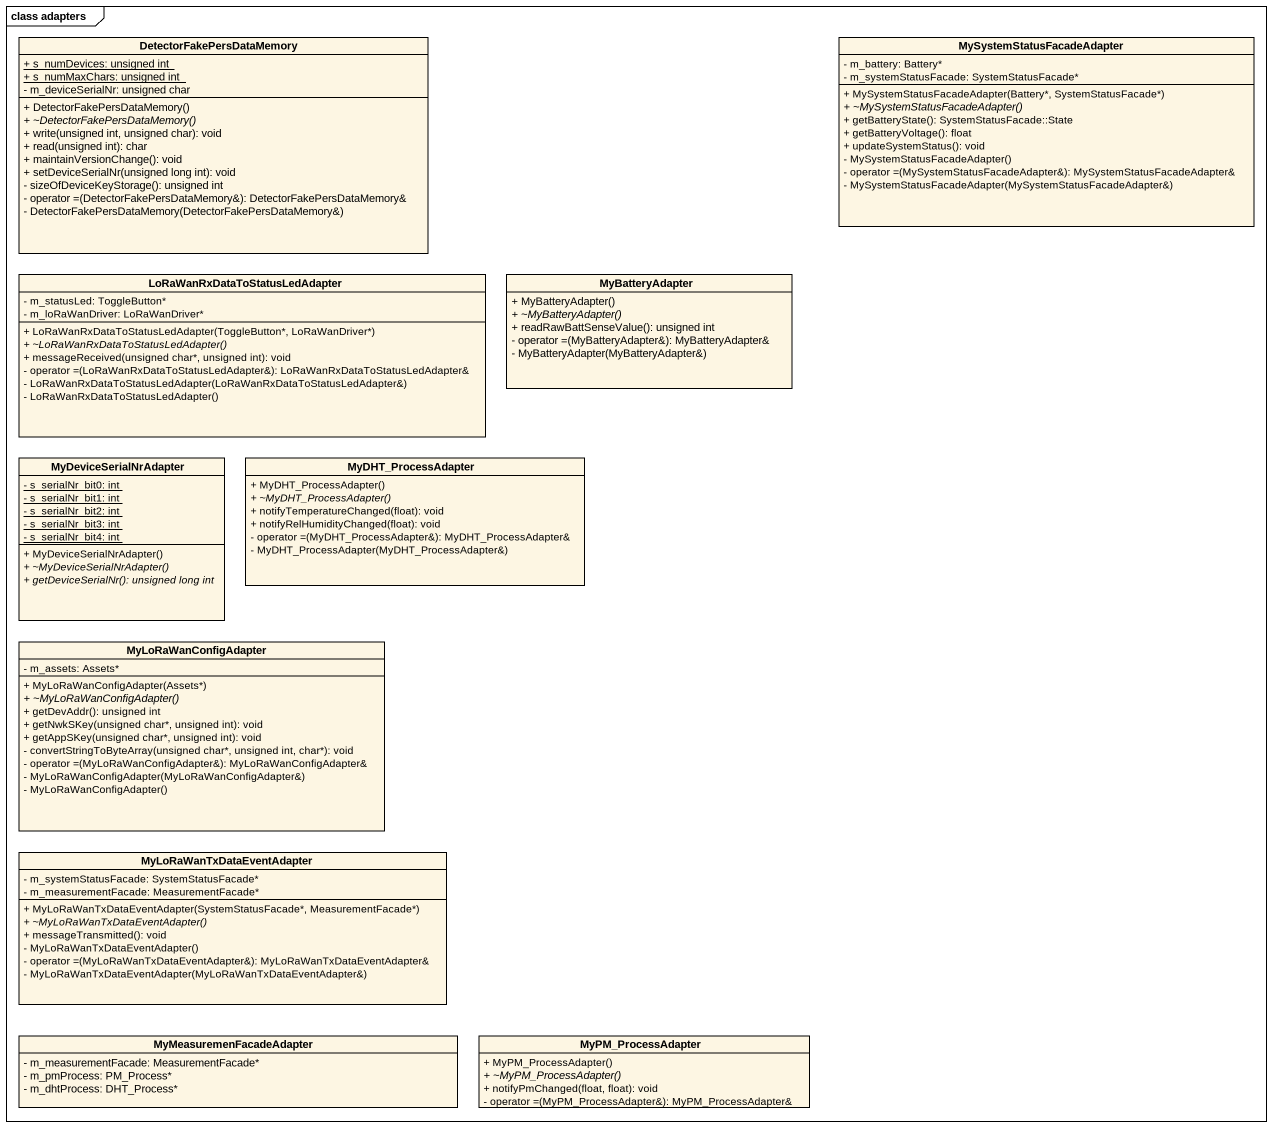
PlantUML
@startuml
mainframe class adapters
hide circle
hide empty members
skinparam classAttributeIconSize 0
class DetectorFakePersDataMemory {
  {static} + s_numDevices: unsigned int
  {static} + s_numMaxChars: unsigned int
  - m_deviceSerialNr: unsigned char
  + DetectorFakePersDataMemory()
  {abstract} + ~DetectorFakePersDataMemory()
  + write(unsigned int, unsigned char): void
  + read(unsigned int): char
  + maintainVersionChange(): void
  + setDeviceSerialNr(unsigned long int): void
  - sizeOfDeviceKeyStorage(): unsigned int
  - operator =(DetectorFakePersDataMemory&): DetectorFakePersDataMemory&
  - DetectorFakePersDataMemory(DetectorFakePersDataMemory&)
}
class MySystemStatusFacadeAdapter {
  - m_battery: Battery*
  - m_systemStatusFacade: SystemStatusFacade*
  + MySystemStatusFacadeAdapter(Battery*, SystemStatusFacade*)
  {abstract} + ~MySystemStatusFacadeAdapter()
  + getBatteryState(): SystemStatusFacade::State
  + getBatteryVoltage(): float
  + updateSystemStatus(): void
  - MySystemStatusFacadeAdapter()
  - operator =(MySystemStatusFacadeAdapter&): MySystemStatusFacadeAdapter&
  - MySystemStatusFacadeAdapter(MySystemStatusFacadeAdapter&)
}
class "LoRaWanRxDataToStatusLedAdapter" as LoRaWanRxDataToStatusLedAdap {
  - m_statusLed: ToggleButton*
  - m_loRaWanDriver: LoRaWanDriver*
  + LoRaWanRxDataToStatusLedAdapter(ToggleButton*, LoRaWanDriver*)
  {abstract} + ~LoRaWanRxDataToStatusLedAdapter()
  + messageReceived(unsigned char*, unsigned int): void
  - operator =(LoRaWanRxDataToStatusLedAdapter&): LoRaWanRxDataToStatusLedAdapter&
  - LoRaWanRxDataToStatusLedAdapter(LoRaWanRxDataToStatusLedAdapter&)
  - LoRaWanRxDataToStatusLedAdapter()
}
class MyBatteryAdapter {
  + MyBatteryAdapter()
  {abstract} + ~MyBatteryAdapter()
  + readRawBattSenseValue(): unsigned int
  - operator =(MyBatteryAdapter&): MyBatteryAdapter&
  - MyBatteryAdapter(MyBatteryAdapter&)
}
class MyDeviceSerialNrAdapter {
  {static} - s_serialNr_bit0: int
  {static} - s_serialNr_bit1: int
  {static} - s_serialNr_bit2: int
  {static} - s_serialNr_bit3: int
  {static} - s_serialNr_bit4: int
  + MyDeviceSerialNrAdapter()
  {abstract} + ~MyDeviceSerialNrAdapter()
  {abstract} + getDeviceSerialNr(): unsigned long int
}
class MyDHT_ProcessAdapter {
  + MyDHT_ProcessAdapter()
  {abstract} + ~MyDHT_ProcessAdapter()
  + notifyTemperatureChanged(float): void
  + notifyRelHumidityChanged(float): void
  - operator =(MyDHT_ProcessAdapter&): MyDHT_ProcessAdapter&
  - MyDHT_ProcessAdapter(MyDHT_ProcessAdapter&)
}
class MyLoRaWanConfigAdapter {
  - m_assets: Assets*
  + MyLoRaWanConfigAdapter(Assets*)
  {abstract} + ~MyLoRaWanConfigAdapter()
  + getDevAddr(): unsigned int
  + getNwkSKey(unsigned char*, unsigned int): void
  + getAppSKey(unsigned char*, unsigned int): void
  - convertStringToByteArray(unsigned char*, unsigned int, char*): void
  - operator =(MyLoRaWanConfigAdapter&): MyLoRaWanConfigAdapter&
  - MyLoRaWanConfigAdapter(MyLoRaWanConfigAdapter&)
  - MyLoRaWanConfigAdapter()
}
class MyLoRaWanTxDataEventAdapter {
  - m_systemStatusFacade: SystemStatusFacade*
  - m_measurementFacade: MeasurementFacade*
  + MyLoRaWanTxDataEventAdapter(SystemStatusFacade*, MeasurementFacade*)
  {abstract} + ~MyLoRaWanTxDataEventAdapter()
  + messageTransmitted(): void
  - MyLoRaWanTxDataEventAdapter()
  - operator =(MyLoRaWanTxDataEventAdapter&): MyLoRaWanTxDataEventAdapter&
  - MyLoRaWanTxDataEventAdapter(MyLoRaWanTxDataEventAdapter&)
}
class MyMeasuremenFacadeAdapter {
  - m_measurementFacade: MeasurementFacade*
  - m_pmProcess: PM_Process*
  - m_dhtProcess: DHT_Process*
}
class MyPM_ProcessAdapter {
  + MyPM_ProcessAdapter()
  {abstract} + ~MyPM_ProcessAdapter()
  + notifyPmChanged(float, float): void
  - operator =(MyPM_ProcessAdapter&): MyPM_ProcessAdapter&
}
@enduml
